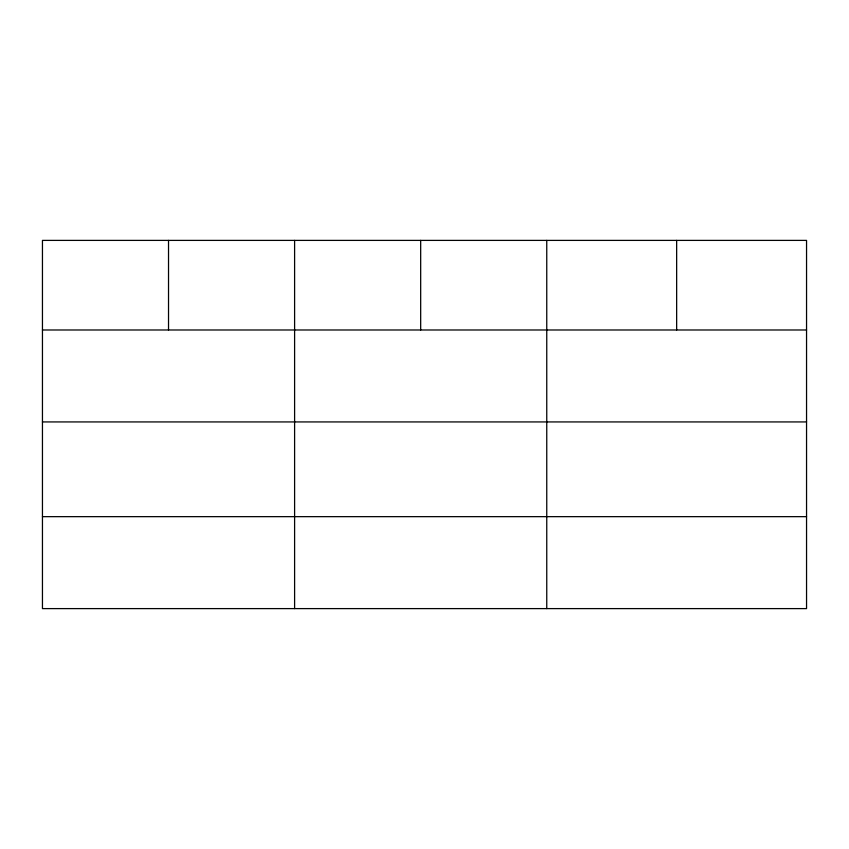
<?xml version="1.0" encoding="UTF-8"?>
<svg xmlns="http://www.w3.org/2000/svg" width="849" height="849" viewBox="0 0 849 849"><rect width="100%" height="100%" fill="white"/><g stroke="black" fill="none" stroke-linecap="round" stroke-linejoin="round"><path stroke-width="1.27" d="M806.55 421.932L806.55 240.394L42.45 240.394L42.45 608.606L806.55 608.606L806.55 421.932L42.45 421.932M42.45 329.985L806.55 329.985M42.45 516.659L806.55 516.659M676.653 240.394L676.653 329.985M546.756 240.394L546.756 608.606M420.679 240.394L420.679 329.985M294.603 240.394L294.603 608.606M168.527 240.394L168.527 329.985"/></g></svg>
